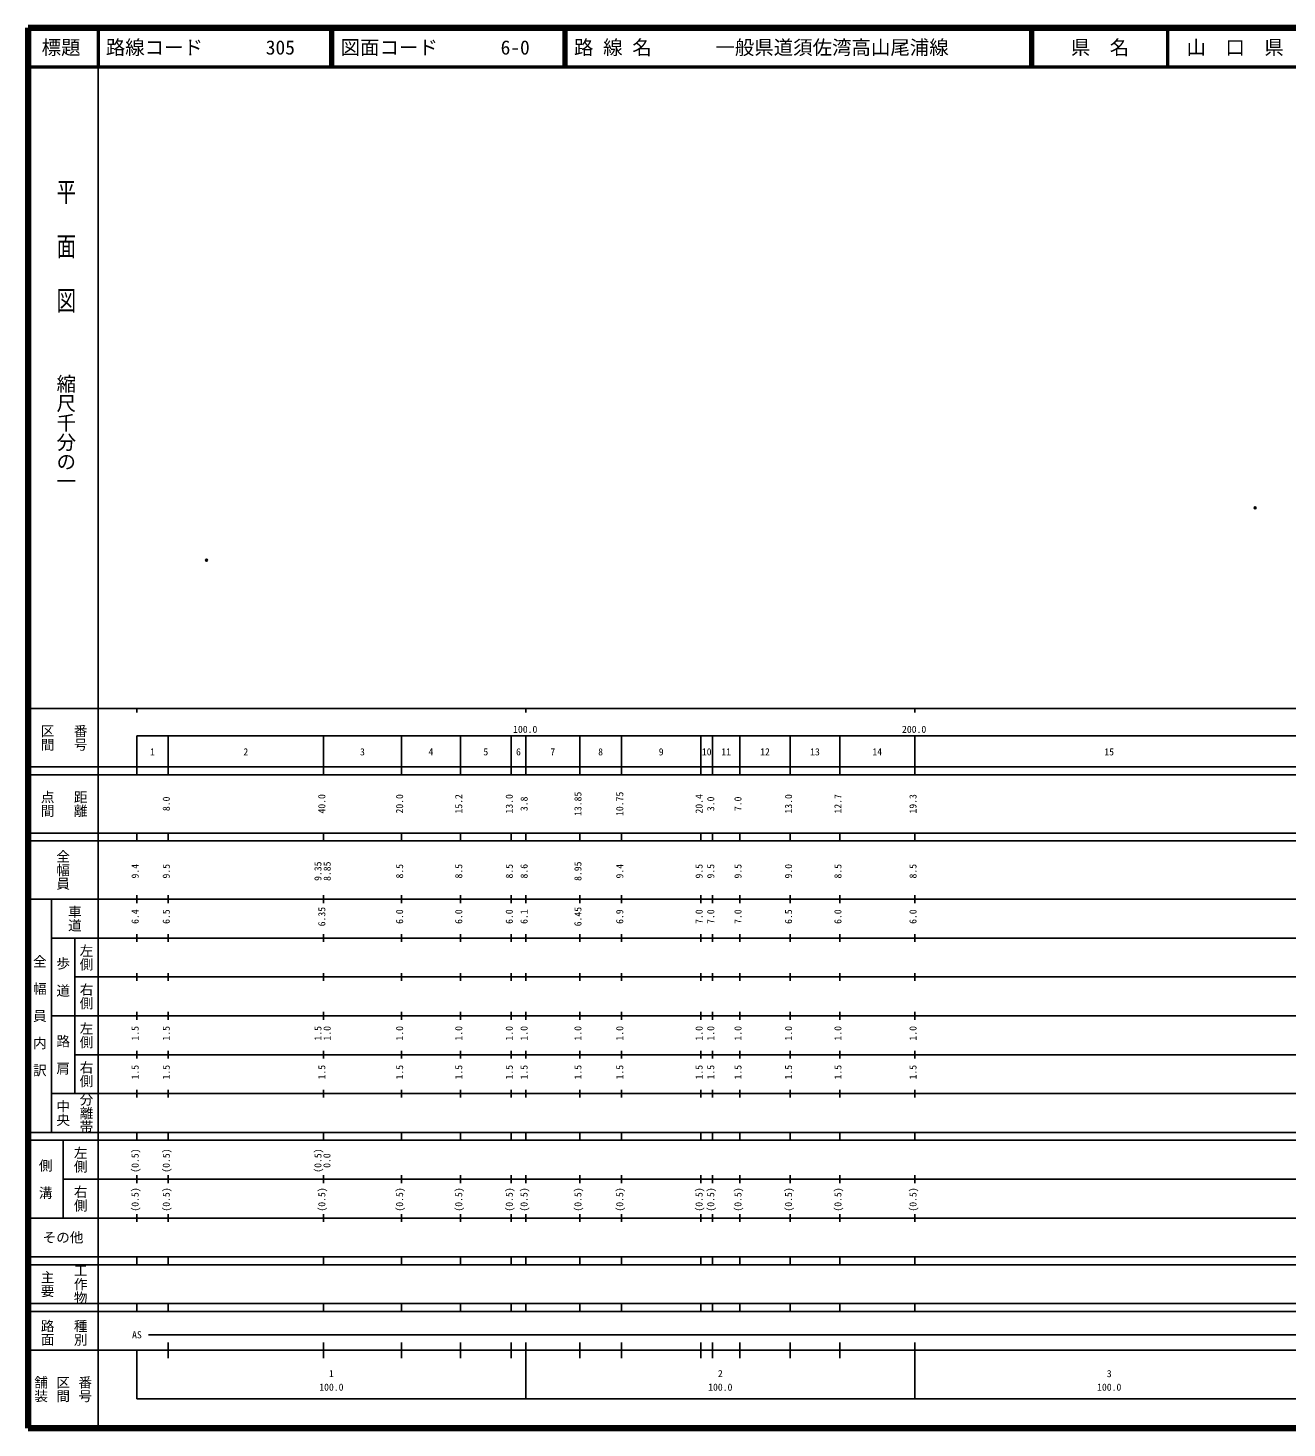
# Model space of a CAD drawing. Units: millimetres on the paper. Extents: x 40 to 680, y 20 to 380.
# Drawn here: x 40 to 363.7, y 20 to 380 of the extents above; entities that cross this region are included whole.
import ezdxf
from ezdxf.enums import TextEntityAlignment as Align

# ---------------------------------------------------------------- set-up
doc = ezdxf.new("R2010")
doc.units = ezdxf.units.MM
doc.header["$PDMODE"] = 32
doc.header["$PDSIZE"] = 0.5
doc.layers.add('M-OTRS', color=6, linetype='Continuous')
doc.layers.add('M-TTL-TXT', color=7, linetype='Continuous')
for name, color, linetype, lineweight in [('M-TTL', 2, 'Continuous', 140), ('M-TTL-BAND', 7, 'Continuous', 25), ('M-TTL-LINE', 7, 'Continuous', 50)]:
    doc.layers.add(name, color=color, linetype=linetype, lineweight=lineweight)
doc.styles.add('@ＭＳ ゴシック', font='')
doc.styles.add('ＭＳ ゴシック', font='')
doc.styles.get('@ＭＳ ゴシック').set_extended_font_data('@MS Gothic')
doc.styles.get('ＭＳ ゴシック').set_extended_font_data('MS Gothic')

msp = doc.modelspace()

# ---------------------------------------------------------------- linework, layer by layer
at = {"layer": 'M-OTRS'}
for p in [(355.493, 256.595), (85.919, 243.136)]:
    msp.add_point(p, dxfattribs=at)
at = {"layer": 'M-TTL'}
for p, q in [((40, 380), (40, 20)), ((680, 380), (40, 380)), ((40, 20), (680, 20))]:
    msp.add_line(p, q, dxfattribs=at)
at = {"layer": 'M-TTL-BAND'}
for p, q in [((58, 370), (58, 20)), ((40, 205), (579, 205)), ((68, 205), (68, 204)), ((168, 205), (168, 204)), ((268, 205), (268, 204)), ((68, 198), (579, 198)), ((68, 198), (68, 188)), ((76, 188), (76, 198)), ((116, 188), (116, 198)), ((136, 188), (136, 198)), ((151.2, 188), (151.2, 198)), ((164.2, 188), (164.2, 198)), ((168, 188), (168, 198)), ((181.85, 188), (181.85, 198)), ((192.6, 188), (192.6, 198)), ((213, 188), (213, 198)), ((216, 188), (216, 198)), ((223, 188), (223, 198)), ((236, 188), (236, 198)), ((248.7, 188), (248.7, 198)), ((268, 188), (268, 198)), ((40, 190), (579, 190)), ((40, 188), (579, 188)), ((40, 173), (579, 173)), ((68, 171), (68, 173)), ((76, 171), (76, 173)), ((116, 171), (116, 173)), ((136, 171), (136, 173)), ((151.2, 171), (151.2, 173)), ((164.2, 171), (164.2, 173)), ((168, 171), (168, 173)), ((181.85, 171), (181.85, 173)), ((192.6, 171), (192.6, 173)), ((213, 171), (213, 173)), ((216, 171), (216, 173)), ((223, 171), (223, 173)), ((236, 171), (236, 173)), ((248.7, 171), (248.7, 173)), ((268, 171), (268, 173)), ((40, 171), (579, 171)), ((40, 156), (579, 156)), ((46, 96), (46, 156)), ((68, 155), (68, 157)), ((76, 155), (76, 157)), ((116, 155), (116, 157)), ((136, 155), (136, 157)), ((151.2, 155), (151.2, 157)), ((164.2, 155), (164.2, 157)), ((168, 155), (168, 157)), ((181.85, 155), (181.85, 157)), ((192.6, 155), (192.6, 157)), ((213, 155), (213, 157)), ((216, 155), (216, 157)), ((223, 155), (223, 157)), ((236, 155), (236, 157)), ((248.7, 155), (248.7, 157)), ((268, 155), (268, 157)), ((46, 146), (579, 146)), ((52, 146), (52, 106)), ((68, 145), (68, 147)), ((76, 145), (76, 147)), ((116, 145), (116, 147)), ((136, 145), (136, 147)), ((151.2, 145), (151.2, 147)), ((164.2, 145), (164.2, 147)), ((168, 145), (168, 147)), ((181.85, 145), (181.85, 147)), ((192.6, 145), (192.6, 147)), ((213, 145), (213, 147)), ((216, 145), (216, 147)), ((223, 145), (223, 147)), ((236, 145), (236, 147)), ((248.7, 145), (248.7, 147)), ((268, 145), (268, 147)), ((68, 135), (68, 137)), ((76, 135), (76, 137)), ((116, 135), (116, 137)), ((136, 135), (136, 137)), ((151.2, 135), (151.2, 137)), ((164.2, 135), (164.2, 137)), ((168, 135), (168, 137)), ((181.85, 135), (181.85, 137)), ((192.6, 135), (192.6, 137)), ((213, 135), (213, 137)), ((216, 135), (216, 137)), ((223, 135), (223, 137)), ((236, 135), (236, 137)), ((248.7, 135), (248.7, 137)), ((268, 135), (268, 137)), ((52, 136), (579, 136)), ((46, 126), (579, 126)), ((68, 125), (68, 127)), ((76, 125), (76, 127)), ((116, 125), (116, 127)), ((136, 125), (136, 127)), ((151.2, 125), (151.2, 127)), ((164.2, 125), (164.2, 127)), ((168, 125), (168, 127)), ((181.85, 125), (181.85, 127)), ((192.6, 125), (192.6, 127)), ((213, 125), (213, 127)), ((216, 125), (216, 127)), ((223, 125), (223, 127)), ((236, 125), (236, 127)), ((248.7, 125), (248.7, 127)), ((268, 125), (268, 127)), ((52, 116), (579, 116)), ((68, 115), (68, 117)), ((76, 115), (76, 117)), ((116, 115), (116, 117)), ((136, 115), (136, 117)), ((151.2, 115), (151.2, 117)), ((164.2, 115), (164.2, 117)), ((168, 115), (168, 117)), ((181.85, 115), (181.85, 117)), ((192.6, 115), (192.6, 117)), ((213, 115), (213, 117)), ((216, 115), (216, 117)), ((223, 115), (223, 117)), ((236, 115), (236, 117)), ((248.7, 115), (248.7, 117)), ((268, 115), (268, 117)), ((46, 106), (579, 106)), ((68, 105), (68, 107)), ((76, 105), (76, 107)), ((116, 105), (116, 107)), ((136, 105), (136, 107)), ((151.2, 105), (151.2, 107)), ((164.2, 105), (164.2, 107)), ((168, 105), (168, 107)), ((181.85, 105), (181.85, 107)), ((192.6, 105), (192.6, 107)), ((213, 105), (213, 107)), ((216, 105), (216, 107)), ((223, 105), (223, 107)), ((236, 105), (236, 107)), ((248.7, 105), (248.7, 107)), ((268, 105), (268, 107)), ((40, 96), (579, 96)), ((40, 94), (579, 94)), ((49, 94), (49, 74)), ((68, 94), (68, 96)), ((76, 94), (76, 96)), ((116, 94), (116, 96)), ((136, 94), (136, 96)), ((151.2, 94), (151.2, 96)), ((164.2, 94), (164.2, 96)), ((168, 94), (168, 96)), ((181.85, 94), (181.85, 96)), ((192.6, 94), (192.6, 96)), ((213, 94), (213, 96)), ((216, 94), (216, 96)), ((223, 94), (223, 96)), ((236, 94), (236, 96)), ((248.7, 94), (248.7, 96)), ((268, 94), (268, 96)), ((49, 84), (579, 84)), ((68, 83), (68, 85)), ((76, 83), (76, 85)), ((116, 83), (116, 85)), ((136, 83), (136, 85)), ((151.2, 83), (151.2, 85)), ((164.2, 83), (164.2, 85)), ((168, 83), (168, 85)), ((181.85, 83), (181.85, 85)), ((192.6, 83), (192.6, 85)), ((213, 83), (213, 85)), ((216, 83), (216, 85)), ((223, 83), (223, 85)), ((236, 83), (236, 85)), ((248.7, 83), (248.7, 85)), ((268, 83), (268, 85)), ((40, 74), (579, 74)), ((68, 73), (68, 75)), ((76, 73), (76, 75)), ((116, 73), (116, 75)), ((136, 73), (136, 75)), ((151.2, 73), (151.2, 75)), ((164.2, 73), (164.2, 75)), ((168, 73), (168, 75)), ((181.85, 73), (181.85, 75)), ((192.6, 73), (192.6, 75)), ((213, 73), (213, 75)), ((216, 73), (216, 75)), ((223, 73), (223, 75)), ((236, 73), (236, 75)), ((248.7, 73), (248.7, 75)), ((268, 73), (268, 75)), ((40, 64), (579, 64)), ((40, 62), (579, 62)), ((68, 62), (68, 64)), ((76, 62), (76, 64)), ((116, 62), (116, 64)), ((136, 62), (136, 64)), ((151.2, 62), (151.2, 64)), ((164.2, 62), (164.2, 64)), ((168, 62), (168, 64)), ((181.85, 62), (181.85, 64)), ((192.6, 62), (192.6, 64)), ((213, 62), (213, 64)), ((216, 62), (216, 64)), ((223, 62), (223, 64)), ((236, 62), (236, 64)), ((248.7, 62), (248.7, 64)), ((268, 62), (268, 64)), ((40, 52), (579, 52)), ((68, 50), (68, 52)), ((76, 50), (76, 52)), ((116, 50), (116, 52)), ((136, 50), (136, 52)), ((151.2, 50), (151.2, 52)), ((164.2, 50), (164.2, 52)), ((168, 50), (168, 52)), ((181.85, 50), (181.85, 52)), ((192.6, 50), (192.6, 52)), ((213, 50), (213, 52)), ((216, 50), (216, 52)), ((223, 50), (223, 52)), ((236, 50), (236, 52)), ((248.7, 50), (248.7, 52)), ((268, 50), (268, 52)), ((40, 50), (579, 50)), ((71, 44), (565, 44)), ((40, 40), (579, 40)), ((68, 40), (68, 27.5)), ((76, 38), (76, 42)), ((116, 38), (116, 42)), ((136, 38), (136, 42)), ((151.2, 38), (151.2, 42)), ((164.2, 38), (164.2, 42)), ((168, 27.5), (168, 42)), ((181.85, 38), (181.85, 42)), ((192.6, 38), (192.6, 42)), ((213, 38), (213, 42)), ((216, 38), (216, 42)), ((223, 38), (223, 42)), ((236, 38), (236, 42)), ((248.7, 38), (248.7, 42)), ((268, 27.5), (268, 42)), ((68, 27.5), (579, 27.5))]:
    msp.add_line(p, q, dxfattribs=at)
at = {"layer": 'M-TTL-LINE'}
for p, q in [((58, 380), (58, 370)), ((117.75, 380), (117.75, 370)), ((118.25, 380), (118.25, 370)), ((177.75, 380), (177.75, 370)), ((178.25, 380), (178.25, 370)), ((297.75, 380), (297.75, 370)), ((298.25, 380), (298.25, 370)), ((333, 380), (333, 370)), ((40, 370), (680, 370))]:
    msp.add_line(p, q, dxfattribs=at)

# ---------------------------------------------------------------- texts
at = {"layer": 'M-TTL-BAND', "style": '@ＭＳ ゴシック', "width": 1.4}
msp.add_text('平  面  図', height=3.666, rotation=270, dxfattribs=at).set_placement((49.777, 306.475), align=Align.MIDDLE_RIGHT)
at = {"layer": 'M-TTL-BAND', "style": '@ＭＳ ゴシック'}
msp.add_text('縮尺千分の一', height=3.666, rotation=270, dxfattribs=at).set_placement((49.777, 261.03), align=Align.MIDDLE_RIGHT)
for s, p in [('区間', (45, 197.5)), ('番号', (53.5, 197.5)), ('点間', (45, 180.5)), ('距離', (53.5, 180.5)), ('全幅員', (49, 163.5)), ('車道', (52, 151)), ('左側', (55, 141)), ('全\u3000幅\u3000員\u3000内\u3000訳', (43, 126)), ('歩\u3000道', (49, 136)), ('右側', (55, 131)), ('左側', (55, 121)), ('路\u3000肩', (49, 116)), ('右側', (55, 111)), ('分離帯', (55, 101)), ('中央', (49, 101)), ('左側', (53.5, 89)), ('側\u3000溝', (44.5, 84)), ('右側', (53.5, 79)), ('工作物', (53.5, 57)), ('主要', (45, 57)), ('路面', (45, 44.5)), ('種別', (53.5, 44.5)), ('舗装', (43.333, 30)), ('区間', (49, 30)), ('番号', (54.667, 30))]:
    msp.add_text(s, height=2.566, rotation=270, dxfattribs=at).set_placement(p, align=Align.MIDDLE_CENTER)
at = {"layer": 'M-TTL-BAND', "style": 'ＭＳ ゴシック'}
for s, p in [('100.0', (167.844, 198.195)), ('200.0', (267.844, 198.195)), ('1', (72, 192.405)), ('2', (96, 192.405)), ('3', (126, 192.405)), ('4', (143.6, 192.405)), ('5', (157.7, 192.405)), ('6', (166.1, 192.405)), ('7', (174.925, 192.405)), ('8', (187.225, 192.405)), ('9', (202.8, 192.405)), ('10', (214.5, 192.405)), ('11', (219.5, 192.405)), ('12', (229.5, 192.405)), ('13', (242.35, 192.405)), ('14', (258.35, 192.405)), ('15', (318, 192.405)), ('AS', (68, 42.5)), ('1', (118, 32.523)), ('2', (218, 32.523)), ('3', (318, 32.523)), ('100.0', (118, 29.033)), ('100.0', (218, 29.033)), ('100.0', (318, 29.033))]:
    msp.add_text(s, height=1.833, dxfattribs=at).set_placement(p, align=Align.BOTTOM_CENTER)
for s, p in [('8.0', (77, 180.5)), ('40.0', (117, 180.5)), ('20.0', (137, 180.5)), ('15.2', (152.2, 180.5)), ('13.0', (165.2, 180.5)), ('3.8', (169, 180.5)), ('13.85', (182.85, 180.5)), ('10.75', (193.6, 180.5)), ('20.4', (214, 180.5)), ('3.0', (217, 180.5)), ('7.0', (224, 180.5)), ('13.0', (237, 180.5)), ('12.7', (249.7, 180.5)), ('19.3', (269, 180.5)), ('9.4', (69, 163.174)), ('9.5', (77, 163.174)), ('9.35', (116, 163.174)), ('8.85', (118.37, 163.174)), ('8.5', (137, 163.174)), ('8.5', (152.2, 163.174)), ('8.5', (165.2, 163.174)), ('8.6', (169, 163.174)), ('8.95', (182.85, 163.174)), ('9.4', (193.6, 163.174)), ('9.5', (214, 163.174)), ('9.5', (217, 163.174)), ('9.5', (224, 163.174)), ('9.0', (237, 163.174)), ('8.5', (249.7, 163.174)), ('8.5', (269, 163.174)), ('6.4', (69, 151.5)), ('6.5', (77, 151.5)), ('6.35', (117, 151.5)), ('6.0', (137, 151.5)), ('6.0', (152.2, 151.5)), ('6.0', (165.2, 151.5)), ('6.1', (169, 151.5)), ('6.45', (182.85, 151.5)), ('6.9', (193.6, 151.5)), ('7.0', (214, 151.5)), ('7.0', (217, 151.5)), ('7.0', (224, 151.5)), ('6.5', (237, 151.5)), ('6.0', (249.7, 151.5)), ('6.0', (269, 151.5)), ('1.5', (69, 121.5)), ('1.5', (77, 121.5)), ('1.5', (116, 121.5)), ('1.0', (118.37, 121.5)), ('1.0', (137, 121.5)), ('1.0', (152.2, 121.5)), ('1.0', (165.2, 121.5)), ('1.0', (169, 121.5)), ('1.0', (182.85, 121.5)), ('1.0', (193.6, 121.5)), ('1.0', (214, 121.5)), ('1.0', (217, 121.5)), ('1.0', (224, 121.5)), ('1.0', (237, 121.5)), ('1.0', (249.7, 121.5)), ('1.0', (269, 121.5)), ('1.5', (69, 111.5)), ('1.5', (77, 111.5)), ('1.5', (117, 111.5)), ('1.5', (137, 111.5)), ('1.5', (152.2, 111.5)), ('1.5', (165.2, 111.5)), ('1.5', (169, 111.5)), ('1.5', (182.85, 111.5)), ('1.5', (193.6, 111.5)), ('1.5', (214, 111.5)), ('1.5', (217, 111.5)), ('1.5', (224, 111.5)), ('1.5', (237, 111.5)), ('1.5', (249.7, 111.5)), ('1.5', (269, 111.5)), ('(0.5)', (69, 88.764)), ('(0.5)', (77, 88.764)), ('(0.5)', (116, 88.764)), ('0.0', (118.313, 88.764)), ('(0.5)', (69, 78.764)), ('(0.5)', (77, 78.764)), ('(0.5)', (117, 78.764)), ('(0.5)', (137, 78.764)), ('(0.5)', (152.2, 78.764)), ('(0.5)', (165.2, 78.764)), ('(0.5)', (169, 78.764)), ('(0.5)', (182.85, 78.764)), ('(0.5)', (193.6, 78.764)), ('(0.5)', (214, 78.764)), ('(0.5)', (217, 78.764)), ('(0.5)', (224, 78.764)), ('(0.5)', (237, 78.764)), ('(0.5)', (249.7, 78.764)), ('(0.5)', (269, 78.764))]:
    msp.add_text(s, height=1.833, rotation=90, dxfattribs=at).set_placement(p, align=Align.BOTTOM_CENTER)
msp.add_text('その他', height=2.566, dxfattribs=at).set_placement((49, 69), align=Align.MIDDLE_CENTER)
at = {"layer": 'M-TTL-TXT', "style": 'ＭＳ ゴシック'}
for s, p in [('標題', (48.5, 375)), ('県\u3000名', (315.625, 375)), ('山\u3000口\u3000県', (350.375, 375))]:
    msp.add_text(s, height=3.666, dxfattribs=at).set_placement(p, align=Align.MIDDLE_CENTER)
for s, p in [('路線コード', (60, 375)), ('305', (101.142, 375)), ('図面コード', (120.38, 375)), ('6-0', (161.521, 375)), ('路 線 名', (180.38, 375)), ('一般県道須佐湾高山尾浦線', (216.734, 375))]:
    msp.add_text(s, height=3.666, dxfattribs=at).set_placement(p, align=Align.MIDDLE_LEFT)

doc.saveas('drawing.dxf')
